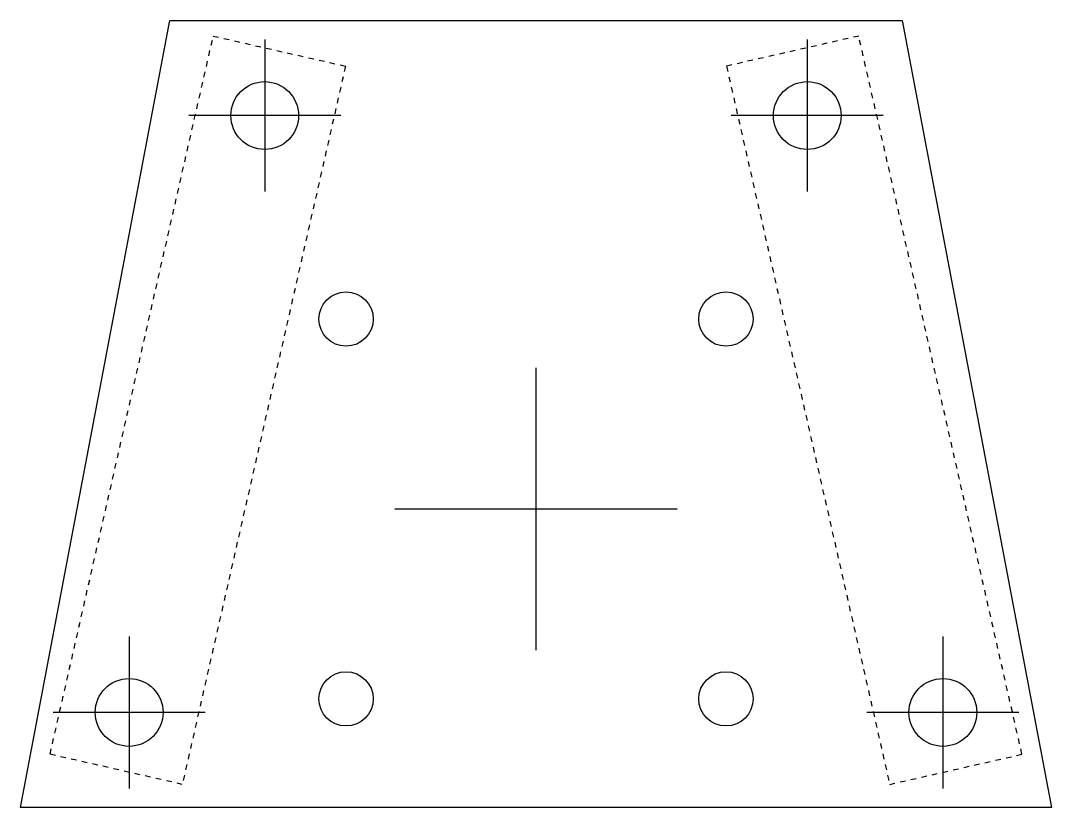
# Model space of a CAD drawing. Header units: millimetres. Extents: x -190 to 190, y -110 to 180.
import ezdxf

# ---------------------------------------------------------------- set-up
doc = ezdxf.new("R2010")
doc.units = ezdxf.units.MM
doc.linetypes.add('ZZ-HIDDEN-SO', pattern=[4, 2, -2])

msp = doc.modelspace()

# ---------------------------------------------------------------- linework, layer by layer
for p, q in [((-100, 173.01), (-100, 116.99)), ((100, 173.01), (100, 116.99)), ((-71.99, 145), (-128.01, 145)), ((128.01, 145), (71.99, 145)), ((-150, -46.99), (-150, -103.01)), ((150, -46.99), (150, -103.01)), ((-121.99, -75), (-178.01, -75)), ((178.01, -75), (121.99, -75))]:
    msp.add_line(p, q)
msp.add_lwpolyline([(-190, -110), (-135, 180), (135, 180), (190, -110)], close=True)
at = {"linetype": 'ZZ-HIDDEN-SO'}
for points in [[(-179.15, -90.43), (-118.98, 174.31), (-70.22, 163.23), (-130.39, -101.52)], [(179.15, -90.43), (118.98, 174.31), (70.22, 163.23), (130.39, -101.52)]]:
    msp.add_lwpolyline(points, close=True, dxfattribs=at)
for points in [[(0, -52.03), (0, 0), (0, 52.03)], [(-52.03, 0), (0, 0), (52.03, 0)]]:
    msp.add_lwpolyline(points)
for centre, radius in [((-100, 145), 12.5), ((100, 145), 12.5), ((-70, 70), 10), ((70, 70), 10), ((-70, -70), 10), ((70, -70), 10), ((-150, -75), 12.5), ((150, -75), 12.5)]:
    msp.add_circle(centre, radius)

doc.saveas('drawing.dxf')
